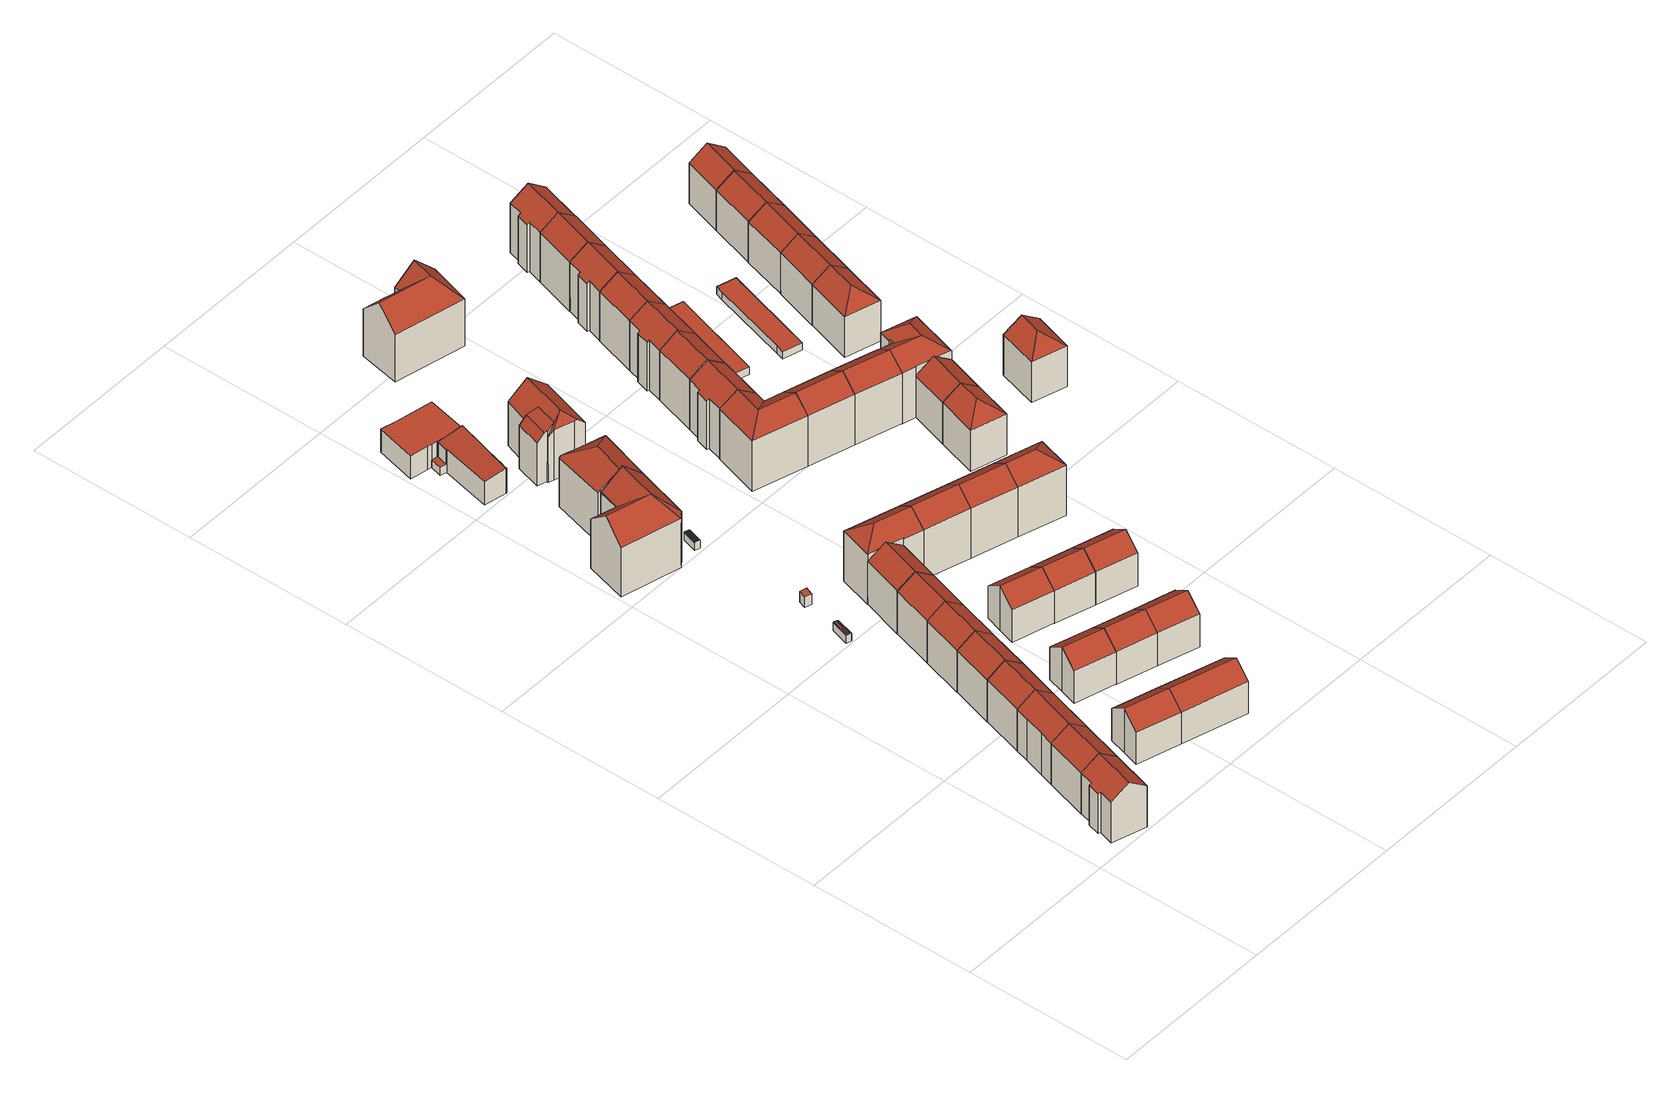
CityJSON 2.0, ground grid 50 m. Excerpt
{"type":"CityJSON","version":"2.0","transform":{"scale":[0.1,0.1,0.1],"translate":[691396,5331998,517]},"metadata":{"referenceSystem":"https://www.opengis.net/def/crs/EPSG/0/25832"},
"CityObjects":{
"building1":{"type":"Building","attributes":{"Gemeindeschluessel":"09162000","HoeheDach":"535.900","HoeheGrund":"518.470","Methode":"2000","NiedrigsteTraufeDesGebaeudes":"531.487","Geometrietyp2DReferenz":"3000","function":"31001_9998","roofType":"3100","measuredHeight":17.43,"storeysAboveGround":4},"geometry":[{"type":"MultiSurface","lod":"2","boundaries":[[[0,1,2,3]],[[4,5,6,7]],[[8,3,2,9,10,6,5,11]],[[7,6,10,12]],[[13,1,0,14]],[[12,10,9,15]],[[8,16,17,14,0,3]],[[16,8,11,18]],[[18,11,5,4]],[[17,16,18,4,7,12,15,19,13,14]],[[15,9,2,19]],[[13,19,2,1]]],"semantics":{"surfaces":[{"type":"RoofSurface"},{"type":"WallSurface"},{"type":"GroundSurface"}],"values":[0,1,0,1,1,1,1,1,1,2,1,1]}}]},
"building2":{"type":"Building","attributes":{"Gemeindeschluessel":"09162000","HoeheDach":"535.899","HoeheGrund":"518.350","Methode":"1000","NiedrigsteTraufeDesGebaeudes":"532.038","Geometrietyp2DReferenz":"3000","function":"31001_9998","roofType":"3100","measuredHeight":17.55,"storeysAboveGround":4},"geometry":[{"type":"MultiSurface","lod":"2","boundaries":[[[20,21,1,22]],[[22,1,2,23]],[[2,24,25,9]],[[1,21,24,2]],[[23,2,9,26]],[[26,9,25,27]],[[28,20,22,23,26,27]],[[27,25,24,28]],[[28,24,21,20]]],"semantics":{"surfaces":[{"type":"WallSurface"},{"type":"RoofSurface"},{"type":"GroundSurface"}],"values":[0,0,1,1,0,0,2,0,0]}}]},
"building3":{"type":"Building","attributes":{"Gemeindeschluessel":"09162000","HoeheDach":"535.905","HoeheGrund":"518.330","Methode":"1000","NiedrigsteTraufeDesGebaeudes":"532.045","Geometrietyp2DReferenz":"3000","function":"31001_9998","roofType":"3100","measuredHeight":17.57,"storeysAboveGround":4},"geometry":[{"type":"MultiSurface","lod":"2","boundaries":[[[29,30,31,32]],[[33,24,25,34]],[[21,35,36,37,38,39,40,24]],[[41,38,37,42]],[[43,44,41,42,45,46,47,33,34,29,32,48]],[[24,40,49,31,30,25]],[[34,25,30,29]],[[32,31,49,48]],[[45,36,35,46]],[[46,35,21,47]],[[44,39,38,41]],[[47,21,24,33]],[[48,49,40,43]],[[43,40,39,44]],[[42,37,36,45]]],"semantics":{"surfaces":[{"type":"WallSurface"},{"type":"RoofSurface"},{"type":"GroundSurface"}],"values":[0,0,1,0,2,1,0,0,0,0,0,0,0,0,0]}}]},
"building4":{"type":"Building","attributes":{"Gemeindeschluessel":"09162000","HoeheDach":"535.907","HoeheGrund":"518.310","Methode":"1000","NiedrigsteTraufeDesGebaeudes":"532.041","Geometrietyp2DReferenz":"3000","function":"31001_9998","roofType":"3100","measuredHeight":17.6,"storeysAboveGround":4},"geometry":[{"type":"MultiSurface","lod":"2","boundaries":[[[43,40,49,48]],[[50,51,39,44]],[[44,39,40,43]],[[52,50,44,43,48,53]],[[39,51,54,40]],[[52,54,51,50]],[[53,55,54,52]],[[48,49,55,53]],[[40,54,55,49]]],"semantics":{"surfaces":[{"type":"WallSurface"},{"type":"GroundSurface"},{"type":"RoofSurface"}],"values":[0,0,0,1,2,0,0,0,2]}}]},
"building5":{"type":"Building","attributes":{"Gemeindeschluessel":"09162000","HoeheDach":"535.919","HoeheGrund":"518.240","Methode":"1000","NiedrigsteTraufeDesGebaeudes":"532.035","Geometrietyp2DReferenz":"3000","function":"31001_9998","roofType":"3100","measuredHeight":17.68,"storeysAboveGround":4},"geometry":[{"type":"MultiSurface","lod":"2","boundaries":[[[56,57,51,58]],[[51,57,59,60]],[[61,54,55,62]],[[63,59,57,56]],[[64,65,59,63]],[[58,51,60,54,61]],[[54,60,59,65,55]],[[62,55,65,64]],[[63,56,58,61,62,64]]],"semantics":{"surfaces":[{"type":"WallSurface"},{"type":"RoofSurface"},{"type":"GroundSurface"}],"values":[0,1,0,0,0,0,1,0,2]}}]},
"building6":{"type":"Building","attributes":{"Gemeindeschluessel":"09162000","HoeheDach":"532.356","HoeheGrund":"517.890","Methode":"1000","NiedrigsteTraufeDesGebaeudes":"528.405","Geometrietyp2DReferenz":"3000","function":"31001_9998","roofType":"3100","measuredHeight":14.47,"storeysAboveGround":3},"geometry":[{"type":"MultiSurface","lod":"2","boundaries":[[[66,67,68,69,70,71]],[[67,72,73,68]],[[70,74,75,71]],[[76,75,74,77]],[[69,77,74,70]],[[72,76,77,73]],[[68,73,77,69]],[[66,76,72,67]],[[71,75,76,66]]],"semantics":{"surfaces":[{"type":"GroundSurface"},{"type":"WallSurface"},{"type":"RoofSurface"}],"values":[0,1,1,2,1,2,1,1,1]}}]},
"building7":{"type":"Building","attributes":{"Gemeindeschluessel":"09162000","HoeheDach":"535.909","HoeheGrund":"518.140","Methode":"1000","NiedrigsteTraufeDesGebaeudes":"532.019","Geometrietyp2DReferenz":"3000","function":"31001_9998","roofType":"3100","measuredHeight":17.77,"storeysAboveGround":4},"geometry":[{"type":"MultiSurface","lod":"2","boundaries":[[[57,78,79,59]],[[80,57,59,81]],[[82,78,57,80]],[[81,59,65,83]],[[84,65,59,79]],[[83,65,84,85]],[[86,85,84,79,78,82]],[[80,81,83,85,86,82]]],"semantics":{"surfaces":[{"type":"RoofSurface"},{"type":"WallSurface"},{"type":"GroundSurface"}],"values":[0,1,1,1,0,1,1,2]}}]},
"building8":{"type":"Building","attributes":{"Gemeindeschluessel":"09162000","HoeheDach":"520.730","HoeheGrund":"518.050","Methode":"2000","NiedrigsteTraufeDesGebaeudes":"520.489","Geometrietyp2DReferenz":"3000","function":"51009_1610","roofType":"3900","measuredHeight":2.68},"geometry":[{"type":"MultiSurface","lod":"2","boundaries":[[[87,88,89,90]],[[91,90,89,92,93,94,95,96,97]],[[94,98,99,95]],[[91,97,100,101]],[[92,102,103,93]],[[89,88,102,92]],[[87,101,100,104,99,98,103,102,88]],[[91,101,87,90]],[[95,99,104,96]],[[93,103,98,94]],[[96,104,100,97]]],"semantics":{"surfaces":[{"type":"WallSurface"},{"type":"RoofSurface"},{"type":"GroundSurface"}],"values":[0,0,1,0,1,1,0,2,1,1,1]}}]},
"building9":{"type":"Building","attributes":{"Gemeindeschluessel":"09162000","HoeheDach":"539.970","HoeheGrund":"517.990","Methode":"2000","NiedrigsteTraufeDesGebaeudes":"534.172","Geometrietyp2DReferenz":"3000","function":"31001_9998","roofType":"3100","measuredHeight":21.98,"storeysAboveGround":4},"geometry":[{"type":"MultiSurface","lod":"2","boundaries":[[[105,106,107,108,109]],[[110,111,112,113,114]],[[115,116,117,113,112,118,119,120,121,122]],[[111,110,123,108,124]],[[114,113,117,125]],[[125,126,109,108]],[[120,127,128,121]],[[114,125,108,123,110]],[[129,130,124]],[[119,118,124,130]],[[111,124,118,112]],[[122,121,128,106,105]],[[108,107,106,128,127,129,124]],[[109,115,122,105]],[[120,119,130,129,127]],[[116,115,109,126]],[[117,116,126,125]]],"semantics":{"surfaces":[{"type":"RoofSurface"},{"type":"WallSurface"},{"type":"GroundSurface"}],"values":[0,1,2,0,1,0,1,0,0,1,1,1,0,1,1,1,1]}}]},
"building10":{"type":"Building","attributes":{"Gemeindeschluessel":"09162000","HoeheDach":"535.918","HoeheGrund":"518.110","Methode":"1000","NiedrigsteTraufeDesGebaeudes":"532.019","Geometrietyp2DReferenz":"3000","function":"31001_9998","roofType":"3100","measuredHeight":17.81,"storeysAboveGround":4},"geometry":[{"type":"MultiSurface","lod":"2","boundaries":[[[131,132,133,134]],[[85,84,135,136]],[[136,135,132,131]],[[82,78,79,84,85,86]],[[79,132,135,84]],[[78,133,132,79]],[[131,134,82,86,85,136]],[[134,133,78,82]]],"semantics":{"surfaces":[{"type":"WallSurface"},{"type":"RoofSurface"},{"type":"GroundSurface"}],"values":[0,0,0,0,1,1,2,0]}}]},
"building11":{"type":"Building","attributes":{"Gemeindeschluessel":"09162000","HoeheDach":"532.371","HoeheGrund":"517.850","Methode":"1000","NiedrigsteTraufeDesGebaeudes":"528.444","Geometrietyp2DReferenz":"3000","function":"31001_9998","roofType":"3100","measuredHeight":14.52,"storeysAboveGround":3},"geometry":[{"type":"MultiSurface","lod":"2","boundaries":[[[137,138,67,66,71]],[[67,72,76,66]],[[139,140,76,72]],[[66,76,75,71]],[[137,141,140,139,138]],[[138,139,72,67]],[[71,75,141,137]],[[140,141,75,76]]],"semantics":{"surfaces":[{"type":"GroundSurface"},{"type":"WallSurface"},{"type":"RoofSurface"}],"values":[0,1,2,1,1,1,1,2]}}]},
"building12":{"type":"Building","attributes":{"Gemeindeschluessel":"09162000","HoeheDach":"521.511","HoeheGrund":"517.969","Methode":"1000","NiedrigsteTraufeDesGebaeudes":"521.511","Geometrietyp2DReferenz":"3000","function":"51009_1610","roofType":"1000","measuredHeight":3.54},"geometry":[{"type":"MultiSurface","lod":"2","boundaries":[[[142,143,144,145]],[[146,142,145,147]],[[147,148,149,146]],[[148,144,143,149]],[[147,145,144,148]],[[149,143,142,146]]],"semantics":{"surfaces":[{"type":"RoofSurface"},{"type":"WallSurface"},{"type":"GroundSurface"}],"values":[0,1,2,1,1,1]}}]},
"building13":{"type":"Building","attributes":{"Gemeindeschluessel":"09162000","HoeheDach":"532.448","HoeheGrund":"517.850","Methode":"1000","NiedrigsteTraufeDesGebaeudes":"528.626","Geometrietyp2DReferenz":"3000","function":"31001_9998","roofType":"3100","measuredHeight":14.6,"storeysAboveGround":3},"geometry":[{"type":"MultiSurface","lod":"2","boundaries":[[[150,151,152,153]],[[154,155,150,153,156,157]],[[158,159,160,152]],[[154,158,161,155]],[[153,152,160,156]],[[161,158,152,151]],[[157,159,158,154]],[[156,160,159,157]],[[155,161,151,150]]],"semantics":{"surfaces":[{"type":"WallSurface"},{"type":"GroundSurface"},{"type":"RoofSurface"}],"values":[0,1,2,0,0,2,0,0,0]}}]},
"building14":{"type":"Building","attributes":{"Gemeindeschluessel":"09162000","HoeheDach":"535.912","HoeheGrund":"518.030","Methode":"1000","NiedrigsteTraufeDesGebaeudes":"532.051","Geometrietyp2DReferenz":"3000","function":"31001_9998","roofType":"3100","measuredHeight":17.88,"storeysAboveGround":4},"geometry":[{"type":"MultiSurface","lod":"2","boundaries":[[[162,163,164,165]],[[166,167,168,169]],[[165,164,170,171]],[[132,163,168,167]],[[169,168,163,162]],[[171,170,172,173]],[[162,165,171,173,174,166,169]],[[173,172,132,174]],[[174,132,167,166]],[[172,170,164,163,132]]],"semantics":{"surfaces":[{"type":"WallSurface"},{"type":"RoofSurface"},{"type":"GroundSurface"}],"values":[0,0,0,1,0,0,2,0,0,1]}}]},
"building15":{"type":"Building","attributes":{"Gemeindeschluessel":"09162000","HoeheDach":"520.525","HoeheGrund":"517.870","Methode":"2000","NiedrigsteTraufeDesGebaeudes":"520.392","Geometrietyp2DReferenz":"3000","function":"51009_1610","roofType":"3900","measuredHeight":2.65},"geometry":[{"type":"MultiSurface","lod":"2","boundaries":[[[175,176,177,178]],[[179,180,181,182]],[[183,178,177,184]],[[185,180,179]],[[184,186,187,183]],[[188,189,176,175]],[[186,185,179,187]],[[184,177,176,189,190,191,181,180,185,186]],[[192,190,189,188]],[[187,179,182,193,192,188,175,178,183]],[[182,181,191,193]],[[193,191,190,192]]],"semantics":{"surfaces":[{"type":"RoofSurface"},{"type":"WallSurface"},{"type":"GroundSurface"}],"values":[0,0,1,0,2,0,1,1,0,1,0,0]}}]},
"building16":{"type":"Building","attributes":{"Gemeindeschluessel":"09162000","HoeheDach":"526.245","HoeheGrund":"517.910","Methode":"2000","NiedrigsteTraufeDesGebaeudes":"520.498","Geometrietyp2DReferenz":"3000","function":"31001_9998","roofType":"1000","measuredHeight":8.34,"storeysAboveGround":2},"geometry":[{"type":"MultiSurface","lod":"2","boundaries":[[[194,195,196,197,198,199]],[[200,201,202,203]],[[199,198,204,205]],[[197,206,207,204,198]],[[194,199,205,208,209,210,200,203,211,212]],[[213,202,201,214,215,216,196,195,217]],[[209,215,214,210]],[[203,202,213,211]],[[211,213,217,212]],[[205,204,207,208]],[[208,207,206,216,215,209]],[[197,196,216,206]],[[212,217,195,194]],[[210,214,201,200]]],"semantics":{"surfaces":[{"type":"WallSurface"},{"type":"RoofSurface"},{"type":"GroundSurface"}],"values":[0,0,0,1,2,1,0,0,0,0,0,0,0,0]}}]},
"building17":{"type":"Building","attributes":{"Gemeindeschluessel":"09162000","HoeheDach":"539.141","HoeheGrund":"517.890","Methode":"1000","NiedrigsteTraufeDesGebaeudes":"534.043","Geometrietyp2DReferenz":"3000","function":"31001_9998","roofType":"3200","measuredHeight":21.25,"storeysAboveGround":4},"geometry":[{"type":"MultiSurface","lod":"2","boundaries":[[[218,105,219,220]],[[221,222,223,224,225]],[[226,223,222,227,228]],[[228,229,230,231,232,233,226]],[[234,220,219,232,231]],[[234,235,236,227,222,221,218,220]],[[233,224,223,226]],[[219,105,225,224,233,232]],[[228,227,236,229]],[[221,225,105,218]],[[234,231,230,235]],[[235,230,229,236]]],"semantics":{"surfaces":[{"type":"WallSurface"},{"type":"RoofSurface"},{"type":"GroundSurface"}],"values":[0,0,0,1,0,2,1,1,0,0,0,0]}}]},
"building18":{"type":"Building","attributes":{"Gemeindeschluessel":"09162000","HoeheDach":"532.473","HoeheGrund":"517.810","Methode":"1000","NiedrigsteTraufeDesGebaeudes":"528.635","Geometrietyp2DReferenz":"3000","function":"31001_9998","roofType":"3100","measuredHeight":14.66,"storeysAboveGround":3},"geometry":[{"type":"MultiSurface","lod":"2","boundaries":[[[237,238,161,239]],[[240,237,239,241,242,243]],[[238,244,245,161]],[[239,161,245,241]],[[242,159,246,243]],[[244,246,159,245]],[[241,245,159,242]],[[238,237,240,243,246,244]]],"semantics":{"surfaces":[{"type":"WallSurface"},{"type":"GroundSurface"},{"type":"RoofSurface"}],"values":[0,1,2,0,0,2,0,0]}}]},
"building19":{"type":"Building","attributes":{"Gemeindeschluessel":"09162000","HoeheDach":"525.539","HoeheGrund":"517.870","Methode":"1000","NiedrigsteTraufeDesGebaeudes":"525.539","Geometrietyp2DReferenz":"3000","function":"31001_9998","roofType":"1000","measuredHeight":7.67,"storeysAboveGround":2},"geometry":[{"type":"MultiSurface","lod":"2","boundaries":[[[247,248,249,250,251,252,253,254]],[[209,247,254,208]],[[205,253,252,255]],[[256,250,249,257]],[[258,209,208,205,255,259,256,257]],[[255,252,251,259]],[[258,248,247,209]],[[259,251,250,256]],[[257,249,248,258]],[[208,254,253,205]]],"semantics":{"surfaces":[{"type":"RoofSurface"},{"type":"WallSurface"},{"type":"GroundSurface"}],"values":[0,1,1,1,2,1,1,1,1,1]}}]},
"building20":{"type":"Building","attributes":{"Gemeindeschluessel":"09162000","HoeheDach":"522.325","HoeheGrund":"517.940","Methode":"1000","NiedrigsteTraufeDesGebaeudes":"521.170","Geometrietyp2DReferenz":"3000","function":"31001_2000","roofType":"2100","measuredHeight":4.38},"geometry":[{"type":"MultiSurface","lod":"2","boundaries":[[[260,200,210,261]],[[262,263,210,200]],[[260,264,262,200]],[[263,265,261,210]],[[264,265,263,262]],[[260,261,265,264]]],"semantics":{"surfaces":[{"type":"GroundSurface"},{"type":"WallSurface"},{"type":"RoofSurface"}],"values":[0,1,1,1,2,1]}}]},
"building21":{"type":"Building","attributes":{"Gemeindeschluessel":"09162000","HoeheDach":"532.471","HoeheGrund":"517.860","Methode":"1000","NiedrigsteTraufeDesGebaeudes":"528.604","Geometrietyp2DReferenz":"3000","function":"31001_9998","roofType":"3100","measuredHeight":14.61,"storeysAboveGround":3},"geometry":[{"type":"MultiSurface","lod":"2","boundaries":[[[266,267,268,269]],[[270,271,267,266]],[[269,268,272,273]],[[274,275,276,277]],[[277,276,271,270]],[[276,275,272,268]],[[273,272,275,274]],[[274,277,270,266,269,273]],[[271,276,268,267]]],"semantics":{"surfaces":[{"type":"WallSurface"},{"type":"RoofSurface"},{"type":"GroundSurface"}],"values":[0,0,0,0,0,1,0,2,1]}}]},
"building22":{"type":"Building","attributes":{"Gemeindeschluessel":"09162000","HoeheDach":"538.186","HoeheGrund":"517.910","Methode":"1000","NiedrigsteTraufeDesGebaeudes":"534.341","Geometrietyp2DReferenz":"3000","function":"31001_9998","roofType":"3200","measuredHeight":20.28,"storeysAboveGround":5},"geometry":[{"type":"MultiSurface","lod":"2","boundaries":[[[278,279,280,281]],[[282,283,284,285]],[[286,287,279,278]],[[288,289,290,291]],[[288,291,286,278,281,282,285,292]],[[291,290,287,286]],[[293,294,290,289]],[[295,284,283,280,279,294,293]],[[285,284,295,292]],[[294,279,287,290]],[[288,292,295,293,289]],[[281,280,283,282]]],"semantics":{"surfaces":[{"type":"WallSurface"},{"type":"GroundSurface"},{"type":"RoofSurface"}],"values":[0,0,0,0,1,0,2,2,0,2,0,0]}}]},
"building23":{"type":"Building","attributes":{"Gemeindeschluessel":"09162000","HoeheDach":"532.479","HoeheGrund":"517.810","Methode":"1000","NiedrigsteTraufeDesGebaeudes":"528.623","Geometrietyp2DReferenz":"3000","function":"31001_9998","roofType":"3100","measuredHeight":14.67,"storeysAboveGround":3},"geometry":[{"type":"MultiSurface","lod":"2","boundaries":[[[243,246,296,297]],[[298,299,244,238]],[[300,298,238,237]],[[297,296,299,298,300]],[[238,244,246,243,240,237]],[[297,300,237,240,243]],[[299,296,246,244]]],"semantics":{"surfaces":[{"type":"WallSurface"},{"type":"RoofSurface"},{"type":"GroundSurface"}],"values":[0,1,0,0,0,2,1]}}]},
"building24":{"type":"Building","attributes":{"Gemeindeschluessel":"09162000","HoeheDach":"537.430","HoeheGrund":"517.820","Methode":"2000","NiedrigsteTraufeDesGebaeudes":"531.981","Geometrietyp2DReferenz":"3000","function":"31001_1000","roofType":"3300","measuredHeight":19.61,"storeysAboveGround":4},"geometry":[{"type":"MultiSurface","lod":"2","boundaries":[[[301,302,303,304,305]],[[301,306,307,302]],[[308,309,310,311,312,313]],[[314,315,316,317,318]],[[319,316,315,320]],[[313,312,321,322,316,319]],[[307,323,324,303,302]],[[304,325,326,317,322,321]],[[317,316,322]],[[304,303,324,327,325]],[[328,329,326,325,327]],[[330,308,313,319,320]],[[305,304,321,311,310]],[[324,323,328,327]],[[330,320,315,314]],[[309,306,301,305,310]],[[321,312,311]],[[318,317,326,329]],[[323,307,306,309,308,330,314,318,329,328]]],"semantics":{"surfaces":[{"type":"RoofSurface"},{"type":"WallSurface"},{"type":"GroundSurface"}],"values":[0,1,1,1,0,0,1,0,1,0,1,1,0,1,1,1,1,1,2]}}]},
"building25":{"type":"Building","attributes":{"Gemeindeschluessel":"09162000","HoeheDach":"532.462","HoeheGrund":"517.830","Methode":"1000","NiedrigsteTraufeDesGebaeudes":"528.617","Geometrietyp2DReferenz":"3000","function":"31001_9998","roofType":"3100","measuredHeight":14.63,"storeysAboveGround":3},"geometry":[{"type":"MultiSurface","lod":"2","boundaries":[[[331,332,333,334]],[[335,336,331,334,337,338]],[[338,271,276,335]],[[336,275,332,331]],[[334,333,339,337]],[[335,276,275,336]],[[339,333,276,271]],[[333,332,275,276]],[[337,339,271,338]]],"semantics":{"surfaces":[{"type":"WallSurface"},{"type":"GroundSurface"},{"type":"RoofSurface"}],"values":[0,1,0,0,0,0,2,2,0]}}]},
"building26":{"type":"Building","attributes":{"Gemeindeschluessel":"09162000","HoeheDach":"538.256","HoeheGrund":"517.910","Methode":"1000","NiedrigsteTraufeDesGebaeudes":"534.298","Geometrietyp2DReferenz":"3000","function":"31001_9998","roofType":"3100","measuredHeight":20.35,"storeysAboveGround":5},"geometry":[{"type":"MultiSurface","lod":"2","boundaries":[[[340,341,342,280]],[[281,280,342,278]],[[278,342,287,286]],[[286,287,343,344]],[[345,346,281,278,286,344]],[[346,340,280,281]],[[341,347,343,287,342]],[[344,343,347,345]],[[345,347,341,340,346]]],"semantics":{"surfaces":[{"type":"RoofSurface"},{"type":"WallSurface"},{"type":"GroundSurface"}],"values":[0,1,1,1,2,1,0,1,1]}}]},
"building27":{"type":"Building","attributes":{"Gemeindeschluessel":"09162000","HoeheDach":"532.457","HoeheGrund":"517.810","Methode":"1000","NiedrigsteTraufeDesGebaeudes":"528.614","Geometrietyp2DReferenz":"3000","function":"31001_9998","roofType":"3100","measuredHeight":14.65,"storeysAboveGround":3},"geometry":[{"type":"MultiSurface","lod":"2","boundaries":[[[348,349,333,339]],[[350,348,339,337]],[[337,339,333,334]],[[351,349,348,350]],[[351,350,337,334,331,352]],[[352,353,349,351]],[[331,332,353,352]],[[334,333,332,331]],[[349,353,332,333]]],"semantics":{"surfaces":[{"type":"RoofSurface"},{"type":"WallSurface"},{"type":"GroundSurface"}],"values":[0,1,1,1,2,1,1,1,0]}}]},
"building28":{"type":"Building","attributes":{"Gemeindeschluessel":"09162000","HoeheDach":"538.245","HoeheGrund":"517.850","Methode":"1000","NiedrigsteTraufeDesGebaeudes":"534.301","Geometrietyp2DReferenz":"3000","function":"31001_9998","roofType":"3100","measuredHeight":20.39,"storeysAboveGround":5},"geometry":[{"type":"MultiSurface","lod":"2","boundaries":[[[344,343,354,355]],[[345,347,343,344]],[[346,345,344,355,356,357]],[[346,340,347,345]],[[355,354,358,356]],[[356,358,359,357]],[[357,359,340,346]],[[359,358,347,340]],[[358,354,343,347]]],"semantics":{"surfaces":[{"type":"WallSurface"},{"type":"GroundSurface"},{"type":"RoofSurface"}],"values":[0,0,1,0,0,0,0,2,2]}}]},
"building29":{"type":"Building","attributes":{"Gemeindeschluessel":"09162000","HoeheDach":"538.103","HoeheGrund":"517.810","Methode":"1000","NiedrigsteTraufeDesGebaeudes":"534.420","Geometrietyp2DReferenz":"3000","function":"31001_9998","roofType":"3100","measuredHeight":20.29,"storeysAboveGround":5},"geometry":[{"type":"MultiSurface","lod":"2","boundaries":[[[360,361,362,363,364,365,366]],[[367,368,369,370,371,372,373,374]],[[373,362,361,374]],[[366,375,376,377]],[[360,366,377,378]],[[376,369,368,377]],[[372,363,362,373]],[[370,369,376,375,379]],[[367,374,361,360,378]],[[366,365,379,375]],[[365,364,371,370,379]],[[377,368,367,378]],[[363,372,371,364]]],"semantics":{"surfaces":[{"type":"RoofSurface"},{"type":"GroundSurface"},{"type":"WallSurface"}],"values":[0,1,2,0,0,2,2,2,2,0,2,2,2]}}]},
"building30":{"type":"Building","attributes":{"Gemeindeschluessel":"09162000","HoeheDach":"539.840","HoeheGrund":"517.920","Methode":"2000","NiedrigsteTraufeDesGebaeudes":"533.440","Geometrietyp2DReferenz":"3000","function":"31001_1000","roofType":"3100","measuredHeight":21.92,"storeysAboveGround":4},"geometry":[{"type":"MultiSurface","lod":"2","boundaries":[[[380,381,382,383]],[[384,385,386,387,388]],[[386,385,381,380]],[[389,380,383,390]],[[391,392,393,394]],[[395,396,394,393]],[[389,387,386,380]],[[381,385,384,391,394,396,397,382]],[[382,397,398,390,383]],[[398,397,396,395,399]],[[389,399,395,393,392,388,387]],[[384,388,392,391]],[[389,390,398,399]]],"semantics":{"surfaces":[{"type":"WallSurface"},{"type":"RoofSurface"},{"type":"GroundSurface"}],"values":[0,0,0,1,0,0,1,2,0,0,1,0,1]}}]},
"building31":{"type":"Building","attributes":{"Gemeindeschluessel":"09162000","HoeheDach":"538.193","HoeheGrund":"517.850","Methode":"2000","NiedrigsteTraufeDesGebaeudes":"533.816","Geometrietyp2DReferenz":"3000","function":"31001_9998","roofType":"3100","measuredHeight":20.34,"storeysAboveGround":5},"geometry":[{"type":"MultiSurface","lod":"2","boundaries":[[[400,401,402,403]],[[404,405,379,406]],[[400,406,379,407,401]],[[408,409,410,411]],[[404,412,413,414,405]],[[407,414,413,415,410,409,402,401]],[[403,402,409,408]],[[411,410,415,416]],[[379,405,414,407]],[[416,415,413,412]],[[400,403,408,411,416,412,404,406]]],"semantics":{"surfaces":[{"type":"WallSurface"},{"type":"RoofSurface"},{"type":"GroundSurface"}],"values":[0,0,0,0,0,1,0,0,1,0,2]}}]},
"building32":{"type":"Building","attributes":{"Gemeindeschluessel":"09162000","HoeheDach":"538.234","HoeheGrund":"517.830","Methode":"1000","NiedrigsteTraufeDesGebaeudes":"534.332","Geometrietyp2DReferenz":"3000","function":"31001_9998","roofType":"3200","measuredHeight":20.4,"storeysAboveGround":5},"geometry":[{"type":"MultiSurface","lod":"2","boundaries":[[[417,418,419,358,359]],[[420,358,354,421]],[[419,422,354,358]],[[423,424,425,418,417]],[[423,426,420,421,424]],[[418,425,422,419]],[[424,421,354,422,425]],[[426,359,358,420]],[[423,417,359,426]]],"semantics":{"surfaces":[{"type":"RoofSurface"},{"type":"WallSurface"},{"type":"GroundSurface"}],"values":[0,1,0,1,2,0,1,1,1]}}]},
"building33":{"type":"Building","attributes":{"Gemeindeschluessel":"09162000","HoeheDach":"538.247","HoeheGrund":"517.770","Methode":"1000","NiedrigsteTraufeDesGebaeudes":"534.365","Geometrietyp2DReferenz":"3000","function":"31001_9998","roofType":"3100","measuredHeight":20.48,"storeysAboveGround":5},"geometry":[{"type":"MultiSurface","lod":"2","boundaries":[[[367,374,427,428]],[[429,430,361,431]],[[428,432,378,367]],[[427,430,429,432,428]],[[367,378,431,361,374]],[[432,429,431,378]],[[374,361,430,427]]],"semantics":{"surfaces":[{"type":"GroundSurface"},{"type":"RoofSurface"},{"type":"WallSurface"}],"values":[0,1,2,2,2,1,2]}}]},
"building34":{"type":"Building","attributes":{"Gemeindeschluessel":"09162000","HoeheDach":"538.190","HoeheGrund":"517.850","Methode":"1000","NiedrigsteTraufeDesGebaeudes":"534.319","Geometrietyp2DReferenz":"3000","function":"31001_9998","roofType":"3100","measuredHeight":20.34,"storeysAboveGround":5},"geometry":[{"type":"MultiSurface","lod":"2","boundaries":[[[412,413,433,434]],[[414,435,433,413]],[[404,436,414,413,412]],[[437,438,436,404]],[[436,438,435,414]],[[434,437,404,412]],[[434,433,435,438,437]]],"semantics":{"surfaces":[{"type":"WallSurface"},{"type":"RoofSurface"},{"type":"GroundSurface"}],"values":[0,1,0,0,1,2,0]}}]},
"building35":{"type":"Building","attributes":{"Gemeindeschluessel":"09162000","HoeheDach":"538.150","HoeheGrund":"517.840","Methode":"2000","NiedrigsteTraufeDesGebaeudes":"533.759","Geometrietyp2DReferenz":"3000","function":"31001_9998","roofType":"3100","measuredHeight":20.31,"storeysAboveGround":5},"geometry":[{"type":"MultiSurface","lod":"2","boundaries":[[[438,439,440,441]],[[442,443,444,445,446,447,448,449]],[[441,440,450,451,452,453,454,433]],[[448,439,438,449]],[[446,451,450,447]],[[443,454,453,444]],[[442,449,438,441,433]],[[445,452,451,446]],[[448,447,450,440,439]],[[444,453,452,445]],[[442,433,454,443]]],"semantics":{"surfaces":[{"type":"RoofSurface"},{"type":"GroundSurface"},{"type":"WallSurface"}],"values":[0,1,0,2,2,2,2,2,2,2,2]}}]},
"building36":{"type":"Building","attributes":{"Gemeindeschluessel":"09162000","HoeheDach":"538.190","HoeheGrund":"517.770","Methode":"1000","NiedrigsteTraufeDesGebaeudes":"534.350","Geometrietyp2DReferenz":"3000","function":"31001_9998","roofType":"3100","measuredHeight":20.42,"storeysAboveGround":5},"geometry":[{"type":"MultiSurface","lod":"2","boundaries":[[[455,456,430,429]],[[428,432,429,430,427]],[[457,458,432,428]],[[427,430,456,459]],[[458,455,429,432]],[[459,456,455,458,457]],[[428,427,459,457]]],"semantics":{"surfaces":[{"type":"RoofSurface"},{"type":"WallSurface"},{"type":"GroundSurface"}],"values":[0,1,1,1,0,1,2]}}]},
"building37":{"type":"Building","attributes":{"Gemeindeschluessel":"09162000","HoeheDach":"535.254","HoeheGrund":"517.800","Methode":"1000","NiedrigsteTraufeDesGebaeudes":"531.388","Geometrietyp2DReferenz":"3000","function":"31001_9998","roofType":"3200","measuredHeight":17.45,"storeysAboveGround":4},"geometry":[{"type":"MultiSurface","lod":"2","boundaries":[[[460,461,462]],[[463,462,464,465]],[[461,466,464,462]],[[467,468,463,465]],[[467,469,460,468]],[[467,465,464,466,469]],[[460,469,466,461]],[[468,460,462,463]]],"semantics":{"surfaces":[{"type":"RoofSurface"},{"type":"WallSurface"},{"type":"GroundSurface"}],"values":[0,1,0,2,1,1,0,1]}}]},
"building38":{"type":"Building","attributes":{"Gemeindeschluessel":"09162000","HoeheDach":"538.144","HoeheGrund":"517.840","Methode":"1000","NiedrigsteTraufeDesGebaeudes":"534.220","Geometrietyp2DReferenz":"3000","function":"31001_9998","roofType":"3100","measuredHeight":20.3,"storeysAboveGround":5},"geometry":[{"type":"MultiSurface","lod":"2","boundaries":[[[470,471,472,440]],[[473,474,472,471,475]],[[447,476,474,473]],[[440,472,474,476]],[[475,471,470,448]],[[448,470,440,476,447]],[[473,475,448,447]]],"semantics":{"surfaces":[{"type":"RoofSurface"},{"type":"WallSurface"},{"type":"GroundSurface"}],"values":[0,1,1,0,1,1,2]}}]},
"building39":{"type":"Building","attributes":{"Gemeindeschluessel":"09162000","HoeheDach":"535.268","HoeheGrund":"517.770","Methode":"1000","NiedrigsteTraufeDesGebaeudes":"531.376","Geometrietyp2DReferenz":"3000","function":"31001_9998","roofType":"3100","measuredHeight":17.5,"storeysAboveGround":5},"geometry":[{"type":"MultiSurface","lod":"2","boundaries":[[[466,477,478,479,464]],[[467,469,466,464,465]],[[480,481,469,467]],[[465,464,479,482]],[[483,480,467,465,482]],[[482,479,478,483]],[[483,478,477,481,480]],[[469,481,477,466]]],"semantics":{"surfaces":[{"type":"RoofSurface"},{"type":"WallSurface"},{"type":"GroundSurface"}],"values":[0,1,1,1,2,1,1,0]}}]},
"building40":{"type":"Building","attributes":{"Gemeindeschluessel":"09162000","HoeheDach":"538.105","HoeheGrund":"517.870","Methode":"2000","NiedrigsteTraufeDesGebaeudes":"533.645","Geometrietyp2DReferenz":"3000","function":"31001_9998","roofType":"3100","measuredHeight":20.23,"storeysAboveGround":5},"geometry":[{"type":"MultiSurface","lod":"2","boundaries":[[[484,485,486,487]],[[472,488,489,490,491,486,485,474]],[[492,493,489,488,494]],[[495,491,490,496]],[[471,494,488,472]],[[497,484,487,495,496,493,492,498]],[[487,486,491,495]],[[496,490,489,493]],[[492,494,471,498]],[[497,498,471,472,474]],[[497,474,485,484]]],"semantics":{"surfaces":[{"type":"WallSurface"},{"type":"RoofSurface"},{"type":"GroundSurface"}],"values":[0,1,0,0,1,2,0,0,0,0,0]}}]},
"building41":{"type":"Building","attributes":{"Gemeindeschluessel":"09162000","HoeheDach":"520.133","HoeheGrund":"517.680","Methode":"1000","NiedrigsteTraufeDesGebaeudes":"520.133","Geometrietyp2DReferenz":"3000","function":"31001_2000","roofType":"1000","measuredHeight":2.45},"geometry":[{"type":"MultiSurface","lod":"2","boundaries":[[[499,500,501,502]],[[502,501,503,504]],[[505,506,507,508,503,501,500,509]],[[510,508,507,511]],[[512,505,509,513]],[[504,503,508,510]],[[513,499,502,504,510,511,514,512]],[[513,509,500,499]],[[511,507,506,514]],[[514,506,505,512]]],"semantics":{"surfaces":[{"type":"WallSurface"},{"type":"RoofSurface"},{"type":"GroundSurface"}],"values":[0,0,1,0,0,0,2,0,0,0]}}]},
"building42":{"type":"Building","attributes":{"Gemeindeschluessel":"09162000","HoeheDach":"538.210","HoeheGrund":"517.650","Methode":"2000","NiedrigsteTraufeDesGebaeudes":"534.305","Geometrietyp2DReferenz":"3000","function":"31001_9998","roofType":"3200","measuredHeight":20.56,"storeysAboveGround":5},"geometry":[{"type":"MultiSurface","lod":"2","boundaries":[[[515,516,517,518,519]],[[520,521,522,523,524]],[[525,526,527,455]],[[528,529,530,531]],[[532,533,534,455,527]],[[517,516,520,524]],[[525,455,534,535,519,518]],[[525,536,523,522,530,529,537,526]],[[538,532,527,526,537]],[[517,524,536,525,518]],[[531,530,522,521]],[[515,519,535,539]],[[516,515,539,533,532,538,528,531,521,520]],[[538,537,529,528]],[[539,535,534,533]],[[536,524,523]]],"semantics":{"surfaces":[{"type":"WallSurface"},{"type":"RoofSurface"},{"type":"GroundSurface"}],"values":[0,0,1,0,0,0,1,1,0,1,0,0,2,0,0,1]}}]},
"building43":{"type":"Building","attributes":{"Gemeindeschluessel":"09162000","HoeheDach":"538.069","HoeheGrund":"517.830","Methode":"1000","NiedrigsteTraufeDesGebaeudes":"534.149","Geometrietyp2DReferenz":"3000","function":"31001_9998","roofType":"3100","measuredHeight":20.24,"storeysAboveGround":5},"geometry":[{"type":"MultiSurface","lod":"2","boundaries":[[[540,541,542,489]],[[494,543,541,540]],[[544,494,540,489,545]],[[546,542,541,543,547]],[[547,543,494,544]],[[545,489,542,546]],[[546,547,544,545]]],"semantics":{"surfaces":[{"type":"RoofSurface"},{"type":"WallSurface"},{"type":"GroundSurface"}],"values":[0,0,1,1,1,1,2]}}]},
"building44":{"type":"Building","attributes":{"Gemeindeschluessel":"09162000","HoeheDach":"520.148","HoeheGrund":"517.670","Methode":"1000","NiedrigsteTraufeDesGebaeudes":"520.148","Geometrietyp2DReferenz":"3000","function":"31001_2000","roofType":"1000","measuredHeight":2.48},"geometry":[{"type":"MultiSurface","lod":"2","boundaries":[[[548,549,550,551]],[[552,553,554,555]],[[551,550,556,557]],[[551,557,552,555,558,559,560,548]],[[558,561,562,559]],[[557,556,553,552]],[[559,562,563,560]],[[555,554,561,558]],[[549,563,562,561,554,553,556,550]],[[560,563,549,548]]],"semantics":{"surfaces":[{"type":"WallSurface"},{"type":"GroundSurface"},{"type":"RoofSurface"}],"values":[0,0,0,1,0,0,0,0,2,0]}}]},
"building45":{"type":"Building","attributes":{"Gemeindeschluessel":"09162000","HoeheDach":"538.077","HoeheGrund":"517.790","Methode":"2000","NiedrigsteTraufeDesGebaeudes":"533.570","Geometrietyp2DReferenz":"3000","function":"31001_9998","roofType":"3100","measuredHeight":20.29,"storeysAboveGround":5},"geometry":[{"type":"MultiSurface","lod":"2","boundaries":[[[546,564,565,566,567,568,569,547]],[[569,568,570,571,572]],[[569,572,573,547]],[[564,574,575,565]],[[573,572,571,541]],[[566,576,577,567]],[[541,571,570,577,576,575,574,542]],[[567,577,570,568]],[[546,542,574,564]],[[565,575,576,566]],[[546,547,573,541,542]]],"semantics":{"surfaces":[{"type":"GroundSurface"},{"type":"WallSurface"},{"type":"RoofSurface"}],"values":[0,1,1,1,2,1,2,1,1,1,1]}}]},
"building46":{"type":"Building","attributes":{"Gemeindeschluessel":"09162000","HoeheDach":"534.864","HoeheGrund":"517.560","Methode":"1000","NiedrigsteTraufeDesGebaeudes":"530.996","Geometrietyp2DReferenz":"3000","function":"31001_9998","roofType":"3200","measuredHeight":17.3,"storeysAboveGround":4},"geometry":[{"type":"MultiSurface","lod":"2","boundaries":[[[578,579,580,581]],[[582,583,578,581]],[[584,585,586,587]],[[583,588,579,578]],[[579,588,585,584]],[[582,581,580,587,586]],[[579,584,587,580]],[[583,582,586,585,588]]],"semantics":{"surfaces":[{"type":"WallSurface"},{"type":"GroundSurface"},{"type":"RoofSurface"}],"values":[0,1,2,0,2,0,2,0]}}]},
"building47":{"type":"Building","attributes":{"Gemeindeschluessel":"09162000","HoeheDach":"534.785","HoeheGrund":"517.600","Methode":"1000","NiedrigsteTraufeDesGebaeudes":"530.963","Geometrietyp2DReferenz":"3000","function":"31001_1000","roofType":"3200","measuredHeight":17.18,"storeysAboveGround":4},"geometry":[{"type":"MultiSurface","lod":"2","boundaries":[[[589,590,591,592,593]],[[589,593,594,595]],[[596,592,591,597]],[[595,594,597,598]],[[594,596,597]],[[598,597,591,590]],[[594,593,592,596]],[[589,595,598,590]]],"semantics":{"surfaces":[{"type":"WallSurface"},{"type":"RoofSurface"},{"type":"GroundSurface"}],"values":[0,0,1,0,1,0,1,2]}}]},
"building48":{"type":"Building","attributes":{"Gemeindeschluessel":"09162000","HoeheDach":"534.869","HoeheGrund":"517.550","Methode":"1000","NiedrigsteTraufeDesGebaeudes":"530.962","Geometrietyp2DReferenz":"3000","function":"31001_9998","roofType":"3100","measuredHeight":17.32,"storeysAboveGround":4},"geometry":[{"type":"MultiSurface","lod":"2","boundaries":[[[585,599,600,586]],[[601,586,600,602]],[[603,588,585,586,601]],[[604,605,588,603]],[[602,604,603,601]],[[588,605,599,585]],[[602,600,599,605,604]]],"semantics":{"surfaces":[{"type":"RoofSurface"},{"type":"WallSurface"},{"type":"GroundSurface"}],"values":[0,1,1,1,2,0,1]}}]},
"building49":{"type":"Building","attributes":{"Gemeindeschluessel":"09162000","HoeheDach":"534.872","HoeheGrund":"517.610","Methode":"1000","NiedrigsteTraufeDesGebaeudes":"531.017","Geometrietyp2DReferenz":"3000","function":"31001_9998","roofType":"3100","measuredHeight":17.26,"storeysAboveGround":4},"geometry":[{"type":"MultiSurface","lod":"2","boundaries":[[[606,605,599,600,607]],[[605,608,609,599]],[[610,608,605,606]],[[611,612,609,608,610]],[[607,600,612,611]],[[599,609,612,600]],[[611,610,606,607]]],"semantics":{"surfaces":[{"type":"WallSurface"},{"type":"RoofSurface"},{"type":"GroundSurface"}],"values":[0,1,0,0,0,1,2]}}]},
"building50":{"type":"Building","attributes":{"Gemeindeschluessel":"09162000","HoeheDach":"534.923","HoeheGrund":"517.670","Methode":"1000","NiedrigsteTraufeDesGebaeudes":"531.057","Geometrietyp2DReferenz":"3000","function":"31001_9998","roofType":"3100","measuredHeight":17.25,"storeysAboveGround":4},"geometry":[{"type":"MultiSurface","lod":"2","boundaries":[[[613,614,615,616]],[[614,617,618,615]],[[616,619,620,613]],[[618,617,621,609]],[[613,620,621,617,614]],[[609,621,620,619]],[[615,618,609,619,616]]],"semantics":{"surfaces":[{"type":"GroundSurface"},{"type":"WallSurface"},{"type":"RoofSurface"}],"values":[0,1,1,2,1,2,1]}}]},
"building51":{"type":"Building","attributes":{"Gemeindeschluessel":"09162000","HoeheDach":"534.979","HoeheGrund":"517.700","Methode":"1000","NiedrigsteTraufeDesGebaeudes":"531.082","Geometrietyp2DReferenz":"3000","function":"31001_9998","roofType":"3100","measuredHeight":17.28,"storeysAboveGround":4},"geometry":[{"type":"MultiSurface","lod":"2","boundaries":[[[622,623,617,614]],[[624,622,614,613]],[[625,626,627,620]],[[624,627,626,623,622]],[[613,620,627,624]],[[614,617,625,620,613]],[[617,623,626,625]]],"semantics":{"surfaces":[{"type":"WallSurface"},{"type":"GroundSurface"},{"type":"RoofSurface"}],"values":[0,1,2,0,0,0,2]}}]}
},
"vertices":[
[183,2,150],[219,128,150],[168,142,189],[132,17,189],[87,78,15],[87,78,145],[98,116,145],[98,116,15],[81,31,150],[117,158,150],[105,114,150],[94,76,150],[105,114,15],[219,128,15],[183,2,15],[117,158,15],[81,31,15],[132,17,15],[94,76,15],[168,142,15],
[256,254,14],[256,254,150],[219,128,14],[168,142,14],[205,269,189],[153,284,150],[117,158,14],[153,284,14],[205,269,14],
[166,327,13],[166,327,150],[183,386,150],[183,386,13],[205,269,13],[153,284,13],[268,297,151],[272,311,151],[281,342,150],[285,355,150],[297,398,150],[246,413,189],[285,355,13],[281,342,13],[246,413,13],[297,398,13],[272,311,13],[268,297,13],[256,254,13],[195,428,13],[195,428,150],
[334,525,13],[334,525,150],[282,540,13],[231,554,13],[282,540,189],[231,554,150],
[370,650,12],[370,650,150],[334,525,12],[319,666,189],[283,540,189],[282,540,12],[231,554,12],[319,666,12],[268,681,12],[268,681,150],
[491,188,9],[476,137,9],[348,174,9],[363,225,9],[377,277,9],[506,240,9],[476,137,114],[348,174,114],[377,277,114],[506,240,114],[491,188,154],[363,225,154],
[406,777,150],[355,792,189],[370,650,11],[319,666,11],[406,777,11],[268,681,11],[304,807,150],[304,807,11],[355,792,11],
[263,1058,10],[263,1058,35],[247,1002,35],[247,1002,10],[232,1006,10],[246,1002,36],[243,1003,37],[239,1004,37],[235,1005,37],[232,1006,36],[232,1006,35],[256,1060,37],[251,1062,37],[248,1062,35],[248,1062,10],[262,1058,36],[260,1059,37],[249,1062,36],
[253,1675,173],[194,1692,230],[177,1633,230],[159,1570,230],[206,1512,173],[26,1603,230],[43,1667,172],[43,1667,10],[9,1541,10],[9,1541,173],[206,1512,10],[194,1503,10],[187,1497,10],[117,1647,10],[133,1711,10],[186,1695,10],[192,1693,10],[253,1675,10],[99,1585,230],[117,1647,173],[187,1497,173],[194,1503,173],[186,1695,221],[192,1693,227],[135,1710,173],[133,1711,173],
[391,918,11],[391,918,189],[443,903,150],[443,903,11],[340,933,150],[340,933,11],
[698,184,9],[668,82,9],[668,82,115],[683,133,154],[698,184,114],
[288,1164,45],[296,1187,45],[276,1193,45],[268,1170,45],[288,1164,10],[268,1170,10],[276,1193,10],[296,1187,10],
[423,435,9],[423,435,116],[438,486,154],[438,486,9],[558,452,9],[543,401,9],[452,538,9],[573,503,9],[558,452,154],[573,503,116],[452,538,116],[543,401,116],
[428,1044,10],[428,1044,189],[479,1029,151],[479,1029,10],[340,933,10],[340,933,151],[377,1059,151],[377,1059,10],[479,1028,151],[479,1028,10],[443,903,151],[443,903,10],[391,918,10],
[258,1513,34],[271,1558,34],[270,1558,34],[257,1513,34],[272,1508,34],[285,1554,34],[283,1554,35],[270,1509,35],[257,1513,9],[270,1558,9],[286,1553,34],[286,1553,9],[272,1508,9],[260,1512,35],[273,1557,35],[276,1556,35],[280,1555,35],[263,1511,35],[267,1510,35],
[87,2166,9],[87,2166,84],[86,2166,84],[86,2166,35],[69,2171,35],[69,2171,9],[138,2064,9],[138,2064,92],[121,2004,92],[121,2004,9],[77,2205,35],[77,2205,9],[96,2201,35],[94,2202,35],[94,2202,9],[173,2187,9],[151,2109,9],[123,2004,9],[54,2017,9],[123,2004,92],[151,2109,92],[173,2187,92],[96,2201,84],[54,2017,85],
[253,1675,9],[192,1693,219],[192,1693,9],[301,1835,9],[230,1856,9],[230,1856,173],[300,1835,174],[301,1835,173],[173,1872,174],[168,1873,9],[168,1873,170],[126,1713,175],[133,1711,180],[186,1695,219],[188,1694,221],[217,1790,221],[186,1695,9],[133,1711,9],[126,1713,9],
[661,367,8],[661,367,116],[543,401,8],[676,418,8],[558,452,8],[573,503,8],[690,469,8],[676,418,155],[558,452,155],[690,469,116],
[173,2187,85],[198,2306,85],[90,2327,85],[41,2338,85],[12,2219,85],[65,2208,85],[77,2205,85],[94,2202,85],[65,2208,9],[41,2338,9],[90,2327,9],[198,2306,9],[12,2219,9],
[169,2055,9],[185,2114,9],[138,2064,53],[151,2109,53],[169,2055,42],[185,2114,42],
[498,696,9],[498,696,116],[513,747,155],[513,747,9],[618,662,9],[618,662,116],[528,799,116],[528,799,9],[648,764,9],[648,764,116],[633,713,155],[633,713,9],
[550,1063,9],[550,1063,212],[536,1012,173],[536,1012,9],[479,1028,9],[479,1028,173],[479,1029,175],[479,1029,9],[565,1114,9],[565,1114,173],[377,1059,9],[377,1059,173],[406,1160,173],[406,1160,9],[428,1044,9],[378,1059,174],[442,1094,212],[428,1044,175],
[811,435,116],[811,435,8],[781,332,116],[796,383,155],[781,332,8],
[236,1945,173],[293,1929,174],[302,1926,174],[276,1960,204],[234,1946,173],[236,1945,8],[293,1929,8],[220,1955,8],[219,1951,8],[219,1951,159],[220,1953,159],[220,1953,175],[220,1955,175],[213,2039,8],[213,2039,150],[235,2034,173],[235,2034,152],[235,2034,8],[212,1958,173],[192,1964,150],[249,1957,182],[268,2024,182],[325,1920,8],[325,1920,152],[316,2098,204],[261,2114,154],[372,2082,152],[372,2082,8],[261,2114,8],[192,1964,8],
[766,730,8],[766,730,116],[751,679,155],[751,679,8],[633,713,8],[648,764,8],[736,628,8],[618,662,8],[736,628,116],
[670,973,173],[685,1024,213],[550,1063,213],[700,1075,173],[700,1075,9],[685,1024,9],[670,973,9],[685,1024,212],
[856,593,116],[871,644,155],[856,593,8],[871,644,8],[886,696,8],[886,696,116],
[834,1037,173],[834,1037,9],[820,985,9],[805,934,9],[820,985,212],[805,934,173],
[689,1550,211],[704,1601,174],[658,1614,174],[657,1612,176],[647,1615,176],[648,1617,174],[582,1581,211],[674,1498,8],[516,1544,8],[556,1682,8],[658,1652,8],[647,1615,8],[657,1612,8],[658,1614,8],[704,1601,8],[607,1667,211],[556,1682,174],[516,1544,174],[674,1498,174],[658,1652,174],
[473,2430,165],[473,2430,9],[510,2556,9],[510,2556,165],[285,2598,9],[261,2476,9],[261,2476,165],[273,2537,228],[285,2598,165],[430,2503,228],[450,2572,228],[353,2584,9],[353,2584,164],[349,2566,184],[349,2566,9],[385,2559,183],[385,2559,9],[393,2587,9],[393,2587,168],[389,2572,169],
[556,1682,9],[556,1682,173],[568,1726,173],[568,1726,9],[694,1779,9],[694,1779,174],[658,1652,9],[607,1667,212],[562,1728,9],[562,1728,168],[573,1767,168],[573,1767,9],[592,1808,9],[592,1808,173],[643,1794,212],[579,1765,173],[579,1765,9],
[943,894,173],[943,895,174],[907,960,212],[820,985,8],[834,1037,8],[972,997,173],[943,894,8],[973,997,8],[973,997,173],[805,934,8],
[839,1562,8],[809,1460,8],[824,1511,212],[839,1562,174],[689,1550,212],[809,1460,174],
[628,1934,173],[628,1934,9],[679,1920,212],[694,1779,173],[731,1905,9],[731,1905,173],
[767,2031,173],[716,2046,211],[680,1919,211],[628,1934,8],[641,1978,8],[634,1980,8],[646,2019,8],[652,2017,8],[665,2061,8],[767,2031,8],[731,1905,8],[665,2061,173],[652,2017,173],[646,2019,168],[634,1980,168],[641,1978,173],
[958,1472,212],[973,1523,174],[944,1421,8],[944,1421,174],[973,1523,8],
[1020,1149,144],[983,1215,183],[917,1178,144],[917,1178,8],[951,1296,144],[951,1296,8],[1002,1281,183],[1053,1266,8],[1020,1149,8],[1053,1266,144],
[767,2031,172],[803,2157,172],[752,2172,211],[701,2187,8],[701,2187,172],[803,2157,8],[665,2061,172],
[1035,1396,183],[984,1411,144],[984,1410,144],[1086,1381,8],[1086,1381,144],[984,1410,8],[984,1411,8],
[714,2230,9],[714,2230,172],[707,2232,166],[707,2232,9],[789,2298,211],[737,2313,172],[725,2269,172],[718,2271,166],[839,2283,9],[737,2313,9],[839,2283,172],[718,2271,9],[725,2269,9],[701,2187,9],[803,2157,9],
[794,1865,7],[794,1865,31],[861,2097,31],[861,2097,7],[868,2121,31],[868,2121,7],[843,1826,31],[850,1850,31],[917,2081,31],[924,2105,31],[787,1842,31],[924,2105,7],[917,2081,7],[843,1826,7],[787,1842,7],[850,1850,7],
[984,1411,6],[1086,1381,6],[1086,1381,173],[1085,1382,174],[984,1411,174],[1128,1528,6],[1026,1558,6],[1026,1558,173],[1026,1557,174],[1128,1528,174],[1050,1446,212],[1013,1512,173],[973,1523,173],[1020,1522,6],[1020,1522,176],[1016,1523,173],[1016,1523,6],[973,1523,6],[944,1421,6],[944,1421,173],[984,1410,174],[1064,1497,212],[1017,1511,176],[1017,1511,6],[984,1410,6],
[788,2298,211],[825,2424,211],[774,2439,171],[876,2410,172],[839,2283,8],[737,2313,8],[774,2439,8],[876,2410,8],
[995,1783,7],[995,1783,31],[939,1799,31],[939,1799,7],[1012,2055,7],[1012,2055,31],[1019,2078,31],[1019,2078,7],[946,1823,31],[946,1823,7],[1075,2062,7],[1068,2039,7],[1002,1807,7],[1075,2062,31],[1068,2039,31],[1002,1807,31],
[786,2483,8],[780,2485,8],[791,2524,8],[798,2522,8],[810,2565,8],[912,2536,8],[810,2565,171],[861,2550,211],[912,2536,171],[876,2410,171],[786,2483,171],[780,2485,166],[791,2524,166],[798,2522,171],
[1145,1657,6],[1145,1657,140],[1042,1686,140],[1042,1686,6],[1082,1824,6],[1184,1794,6],[1108,1723,179],[1133,1809,179],[1082,1824,140],[1042,1687,140],[1184,1794,140],
[1345,1315,6],[1242,1345,6],[1242,1345,140],[1294,1330,178],[1345,1315,140],[1311,1198,140],[1311,1198,6],[1275,1264,178],[1209,1227,140],[1209,1227,6],
[1172,1944,179],[1121,1958,140],[1082,1824,5],[1121,1958,5],[1184,1794,5],[1223,1929,5],[1223,1929,140],
[1223,1929,6],[1121,1958,6],[1262,2063,140],[1211,2078,179],[1262,2063,6],[1159,2093,6],[1159,2093,140],
[1198,2228,7],[1300,2198,7],[1262,2063,7],[1159,2093,7],[1300,2198,141],[1262,2063,141],[1159,2093,141],[1198,2228,141],[1249,2213,179],
[1334,2313,7],[1334,2313,141],[1231,2343,7],[1249,2213,180],[1282,2328,180],[1231,2343,141]
]}
